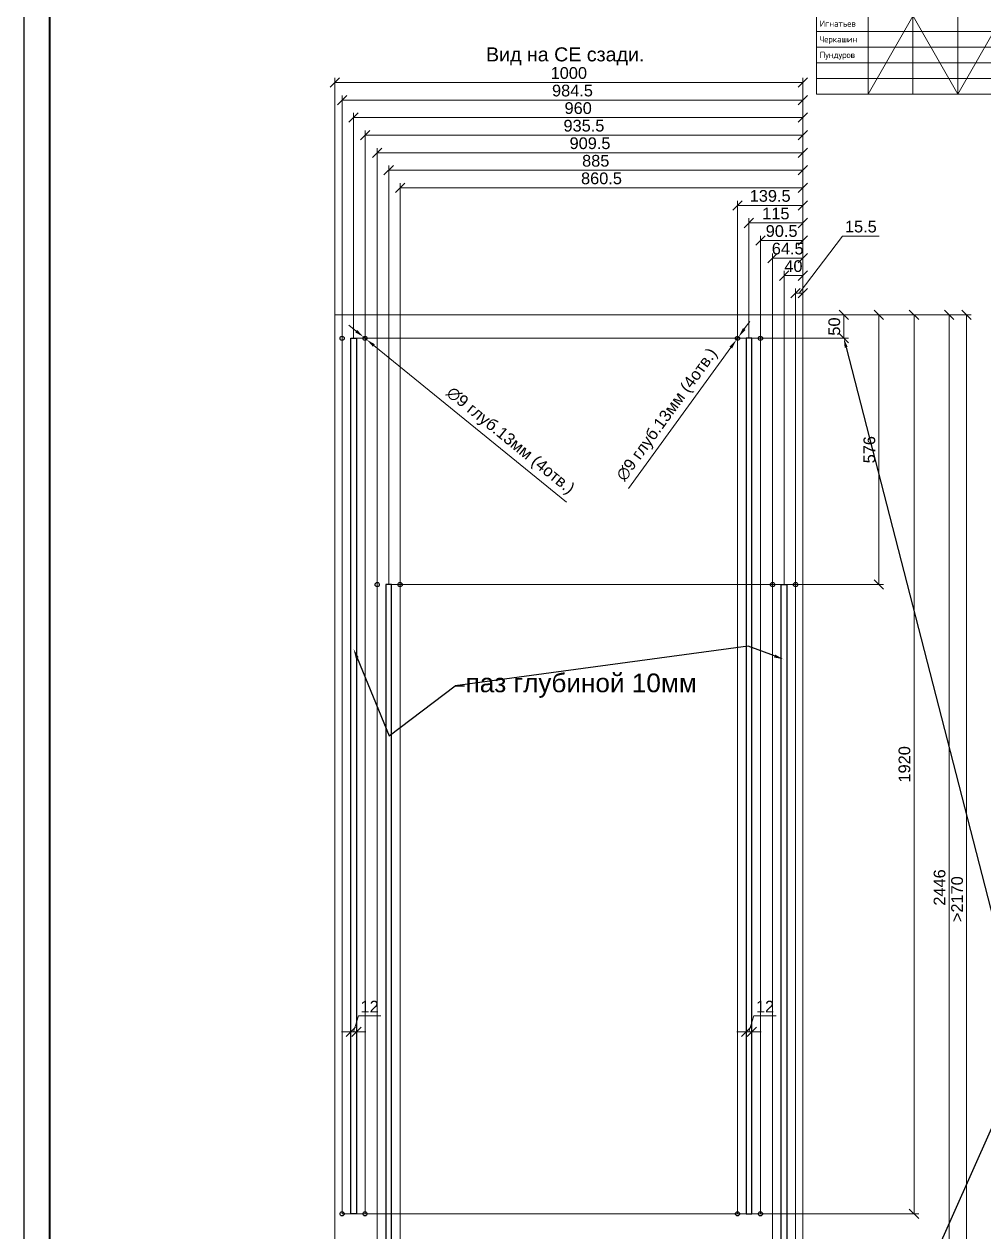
# Model space of a CAD drawing. Header units: millimetres. Extents: x 6988 to 52081, y -7456 to 23712.
# Drawn here: x 20443 to 22494, y 2080 to 4659 of the extents above; entities that cross this region are included whole.
import ezdxf
from ezdxf import colors
from ezdxf.entities.mleader import LeaderData, LeaderLine
from ezdxf.math import Vec2, Vec3

# ---------------------------------------------------------------- set-up
doc = ezdxf.new("R2010")
doc.units = ezdxf.units.MM
doc.layers.get('DEFPOINTS').update_dxf_attribs({"color": 106, "lineweight": 5})
for name, color, linetype, lineweight in [('Линии Размерные и Текст', 1, 'Continuous', 5), ('Система выпрямления дверей с металлической головкой MEPA. Длина 1877-1917мм.Каталог МДМ. C-90 MT.BS.', 5, 'Continuous', 30), ('служебный слой НАДПИСИ', 4, 'Continuous', 13), ('служебный слой ШТАМП', 4, 'Continuous', 30), ('ФАСАД', 3, 'Continuous', 5), ('ШТАМП', 7, 'Continuous', 30)]:
    doc.layers.add(name, color=color, linetype=linetype, lineweight=lineweight)
doc.styles.get("Standard").update_dxf_attribs({"font": 'arial.ttf'})
doc.styles.add('ЕСКД профили текст', font='isocpeur.ttf')
doc.dimstyles.get("Standard").update_dxf_attribs({"dimscale": 0, "dimtxt": 2.5, "dimasz": 2, "dimexe": 1, "dimexo": 0, "dimgap": 0.75, "dimtad": 1, "dimdsep": 46, "dimtxsty": 'Standard', "dimcen": 1.5, "dimclrd": 256, "dimclre": 256, "dimclrt": 7, "dimazin": 3, "dimtfac": 1, "dimtmove": 0, "dimatfit": 3, "dimldrblk": 'DOT', "dimfxl": 1, "dimtolj": 1, "dimtzin": 0, "dimlwd": 5, "dimlwe": 5, "dimarcsym": 0})
doc.dimstyles.new('STANDARD10', dxfattribs={"dimscale": 10, "dimtxt": 2.5, "dimasz": 2, "dimexe": 1, "dimexo": 0, "dimgap": 0.75, "dimtad": 1, "dimdsep": 46, "dimtxsty": 'Standard', "dimblk1": 'OBLIQUE', "dimblk2": 'OBLIQUE', "dimsah": 1, "dimcen": 1.5, "dimclrd": 256, "dimclre": 256, "dimclrt": 7, "dimazin": 3, "dimtfac": 1, "dimtmove": 1, "dimatfit": 3, "dimldrblk": 'DOT', "dimfxl": 1, "dimtolj": 1, "dimtzin": 0, "dimlwd": 5, "dimlwe": 5, "dimarcsym": 0})

# ---------------------------------------------------------------- blocks, each defined once
blk = doc.blocks.new('*D71')
at = {"layer": 'DEFPOINTS', "color": 0, "transparency": 16777216}
for p in [(21167.6, 3991), (21174.6, 3985.3)]:
    blk.add_point(p, dxfattribs=at)
at = {"layer": 'Линии Размерные и Текст', "lineweight": 5, "transparency": 16777216}
for p, q in [((21152.1, 4003.6), (21136.6, 4016.2)), ((21167.6, 3991), (21174.6, 3985.3)), ((21601.9, 3638.2), (21190.1, 3972.7))]:
    blk.add_line(p, q, dxfattribs=at)
at = {"layer": 'Линии Размерные и Текст', "transparency": 16777216}
for points in [[(21154.2, 4006.2), (21150, 4001), (21167.6, 3991)], [(21192.2, 3975.3), (21188, 3970.1), (21174.6, 3985.3)]]:
    blk.add_solid(points, dxfattribs=at)
at = {"layer": 'Линии Размерные и Текст', "color": 7, "transparency": 16777216, "insert": (21480.6, 3767.9), "char_height": 25, "attachment_point": 5, "rotation": 320.9144}
blk.add_mtext('\\A1;∅9 глуб.13мм (4отв.)', dxfattribs=at)
blk = doc.blocks.new('_Dot')
at = {"color": 0, "linetype": 'ByBlock', "lineweight": -2}
blk.add_line((-0.5, 0), (-1, 0), dxfattribs=at)
at = {"color": 0, "linetype": 'ByBlock', "const_width": 0.5}
blk.add_lwpolyline([(-0.25, 0, 1), (0.25, 0, 1)], format="xyb", close=True, dxfattribs=at)
blk = doc.blocks.new('_OBLIQUE')
at = {"color": 0, "linetype": 'ByBlock'}
blk.add_line((-0.5, -0.5), (0.5, 0.5), dxfattribs=at)
blk = doc.blocks.new('*D52')
at = {"layer": 'DEFPOINTS', "color": 0, "transparency": 16777216}
for p in [(22091.1, 4084.4), (22106.6, 4038.2), (22091.1, 1592.2)]:
    blk.add_point(p, dxfattribs=at)
at = {"layer": 'Линии Размерные и Текст', "lineweight": 5, "transparency": 16777216}
for p, q in [((22098.9, 4084.4), (22191.8, 4206.4)), ((22191.8, 4206.4), (22269.6, 4206.4)), ((22091.1, 1592.2), (22091.1, 4094.4)), ((22106.6, 4084.4), (22091.1, 4084.4)), ((22106.6, 4038.2), (22106.6, 4094.4))]:
    blk.add_line(p, q, dxfattribs=at)
at = {"layer": 'Линии Размерные и Текст', "lineweight": 5, "transparency": 16777216, "xscale": 20, "yscale": 20, "zscale": 20, "rotation": 180}
blk.add_blockref('_OBLIQUE', (22091.1, 4084.4), dxfattribs=at)
at = {"layer": 'Линии Размерные и Текст', "lineweight": 5, "transparency": 16777216, "xscale": 20, "yscale": 20, "zscale": 20}
blk.add_blockref('_OBLIQUE', (22106.6, 4084.4), dxfattribs=at)
at = {"layer": 'Линии Размерные и Текст', "color": 7, "transparency": 16777216, "insert": (22230.7, 4226.6), "char_height": 25, "attachment_point": 5}
blk.add_mtext('\\A1;15.5', dxfattribs=at)
blk = doc.blocks.new('*D53')
at = {"layer": 'DEFPOINTS', "color": 0, "transparency": 16777216}
for p in [(21152.6, 2507), (21140.6, 2118.2), (21152.6, 2118.2)]:
    blk.add_point(p, dxfattribs=at)
at = {"layer": 'Линии Размерные и Текст', "lineweight": 5, "transparency": 16777216}
for p, q in [((21146.6, 2507), (21156.8, 2540.8)), ((21156.8, 2540.8), (21205, 2540.8)), ((21140.6, 2507), (21120.6, 2507)), ((21140.6, 2118.2), (21140.6, 2517)), ((21140.6, 2507), (21152.6, 2507)), ((21140.6, 2507), (21152.6, 2507)), ((21152.6, 2118.2), (21152.6, 2517)), ((21152.6, 2507), (21172.6, 2507))]:
    blk.add_line(p, q, dxfattribs=at)
at = {"layer": 'Линии Размерные и Текст', "lineweight": 5, "transparency": 16777216, "xscale": 20, "yscale": 20, "zscale": 20}
blk.add_blockref('_OBLIQUE', (21140.6, 2507), dxfattribs=at)
at = {"layer": 'Линии Размерные и Текст', "lineweight": 5, "transparency": 16777216, "xscale": 20, "yscale": 20, "zscale": 20, "rotation": 180}
blk.add_blockref('_OBLIQUE', (21152.6, 2507), dxfattribs=at)
at = {"layer": 'Линии Размерные и Текст', "color": 7, "transparency": 16777216, "insert": (21180.9, 2560.8), "char_height": 25, "attachment_point": 5}
blk.add_mtext('\\A1;12', dxfattribs=at)
blk = doc.blocks.new('*D73')
at = {"layer": 'DEFPOINTS', "color": 0, "transparency": 16777216}
for p in [(22066.6, 4121.9), (22106.6, 4038.2), (22066.6, 3462.2)]:
    blk.add_point(p, dxfattribs=at)
at = {"layer": 'Линии Размерные и Текст', "lineweight": 5, "transparency": 16777216}
for p, q in [((22066.6, 3462.2), (22066.6, 4131.9)), ((22106.6, 4038.2), (22106.6, 4131.9)), ((22106.6, 4121.9), (22066.6, 4121.9))]:
    blk.add_line(p, q, dxfattribs=at)
at = {"layer": 'Линии Размерные и Текст', "lineweight": 5, "transparency": 16777216, "xscale": 20, "yscale": 20, "zscale": 20, "rotation": 180}
blk.add_blockref('_OBLIQUE', (22066.6, 4121.9), dxfattribs=at)
at = {"layer": 'Линии Размерные и Текст', "lineweight": 5, "transparency": 16777216, "xscale": 20, "yscale": 20, "zscale": 20}
blk.add_blockref('_OBLIQUE', (22106.6, 4121.9), dxfattribs=at)
at = {"layer": 'Линии Размерные и Текст', "color": 7, "transparency": 16777216, "insert": (22086.6, 4142.1), "char_height": 25, "attachment_point": 5}
blk.add_mtext('\\A1;40', dxfattribs=at)
blk = doc.blocks.new('*D55')
at = {"layer": 'DEFPOINTS', "color": 0, "transparency": 16777216}
for p in [(22042.1, 4159.4), (22106.6, 4038.2), (22042.1, 1592.2)]:
    blk.add_point(p, dxfattribs=at)
at = {"layer": 'Линии Размерные и Текст', "lineweight": 5, "transparency": 16777216}
for p, q in [((22042.1, 1592.2), (22042.1, 4169.4)), ((22106.6, 4159.4), (22042.1, 4159.4)), ((22106.6, 4038.2), (22106.6, 4169.4))]:
    blk.add_line(p, q, dxfattribs=at)
at = {"layer": 'Линии Размерные и Текст', "lineweight": 5, "transparency": 16777216, "xscale": 20, "yscale": 20, "zscale": 20, "rotation": 180}
blk.add_blockref('_OBLIQUE', (22042.1, 4159.4), dxfattribs=at)
at = {"layer": 'Линии Размерные и Текст', "lineweight": 5, "transparency": 16777216, "xscale": 20, "yscale": 20, "zscale": 20}
blk.add_blockref('_OBLIQUE', (22106.6, 4159.4), dxfattribs=at)
at = {"layer": 'Линии Размерные и Текст', "color": 7, "transparency": 16777216, "insert": (22074.4, 4179.6), "char_height": 25, "attachment_point": 5}
blk.add_mtext('\\A1;64.5', dxfattribs=at)
blk = doc.blocks.new('*D74')
at = {"layer": 'DEFPOINTS', "color": 0, "transparency": 16777216}
for p in [(22106.6, 4038.2), (21152.6, 3988.2), (22194.3, 3988.2)]:
    blk.add_point(p, dxfattribs=at)
at = {"layer": 'Линии Размерные и Текст', "lineweight": 5, "transparency": 16777216}
for p, q in [((22106.6, 4038.2), (22204.3, 4038.2)), ((22194.3, 4038.2), (22194.3, 3988.2)), ((21152.6, 3988.2), (22204.3, 3988.2))]:
    blk.add_line(p, q, dxfattribs=at)
at = {"layer": 'Линии Размерные и Текст', "lineweight": 5, "transparency": 16777216, "xscale": 20, "yscale": 20, "zscale": 20}
for p, rotation in [((22194.3, 4038.2), 90), ((22194.3, 3988.2), 270)]:
    blk.add_blockref('_OBLIQUE', p, dxfattribs=dict(at, rotation=rotation))
at = {"layer": 'Линии Размерные и Текст', "color": 7, "transparency": 16777216, "insert": (22174, 4013.2), "char_height": 25, "attachment_point": 5, "rotation": 90}
blk.add_mtext('\\A1;50', dxfattribs=at)
blk = doc.blocks.new('*D75')
at = {"layer": 'DEFPOINTS', "color": 0, "transparency": 16777216}
for p in [(22106.6, 4038.2), (21227.6, 3462.2), (22269.3, 3462.2)]:
    blk.add_point(p, dxfattribs=at)
at = {"layer": 'Линии Размерные и Текст', "lineweight": 5, "transparency": 16777216}
for p, q in [((22106.6, 4038.2), (22279.3, 4038.2)), ((22269.3, 4038.2), (22269.3, 3462.2)), ((21227.6, 3462.2), (22279.3, 3462.2))]:
    blk.add_line(p, q, dxfattribs=at)
at = {"layer": 'Линии Размерные и Текст', "lineweight": 5, "transparency": 16777216, "xscale": 20, "yscale": 20, "zscale": 20}
for p, rotation in [((22269.3, 4038.2), 90), ((22269.3, 3462.2), 270)]:
    blk.add_blockref('_OBLIQUE', p, dxfattribs=dict(at, rotation=rotation))
at = {"layer": 'Линии Размерные и Текст', "color": 7, "transparency": 16777216, "insert": (22249, 3750.2), "char_height": 25, "attachment_point": 5, "rotation": 90}
blk.add_mtext('\\A1;576', dxfattribs=at)
blk = doc.blocks.new('*D86')
at = {"layer": 'DEFPOINTS', "color": 0, "transparency": 16777216}
for p in [(21964.5, 3984.5), (21969.8, 3991.8)]:
    blk.add_point(p, dxfattribs=at)
at = {"layer": 'Линии Размерные и Текст', "lineweight": 5, "transparency": 16777216}
for p, q in [((21981.5, 4008), (21993.2, 4024.2)), ((21969.8, 3991.8), (21964.5, 3984.5)), ((21734.3, 3667.4), (21952.7, 3968.3))]:
    blk.add_line(p, q, dxfattribs=at)
at = {"layer": 'Линии Размерные и Текст', "transparency": 16777216}
for points in [[(21978.8, 4010), (21984.2, 4006), (21969.8, 3991.8)], [(21950, 3970.3), (21955.4, 3966.4), (21964.5, 3984.5)]]:
    blk.add_solid(points, dxfattribs=at)
at = {"layer": 'Линии Размерные и Текст', "color": 7, "transparency": 16777216, "insert": (21818.1, 3823.9), "char_height": 25, "attachment_point": 5, "rotation": 54.034}
blk.add_mtext('\\A1;∅9 глуб.13мм (4отв.)', dxfattribs=at)
blk = doc.blocks.new('*D64')
at = {"layer": 'DEFPOINTS', "color": 0, "transparency": 16777216}
for p in [(21985.6, 2507), (21985.6, 2118.2), (21997.6, 2118.2)]:
    blk.add_point(p, dxfattribs=at)
at = {"layer": 'Линии Размерные и Текст', "lineweight": 5, "transparency": 16777216}
for p, q in [((21991.6, 2507), (22001.8, 2540.8)), ((22001.8, 2540.8), (22050, 2540.8)), ((21985.6, 2507), (21965.6, 2507)), ((21985.6, 2118.2), (21985.6, 2517)), ((21997.6, 2507), (21985.6, 2507)), ((21997.6, 2507), (21985.6, 2507)), ((21997.6, 2118.2), (21997.6, 2517)), ((21997.6, 2507), (22017.6, 2507))]:
    blk.add_line(p, q, dxfattribs=at)
at = {"layer": 'Линии Размерные и Текст', "lineweight": 5, "transparency": 16777216, "xscale": 20, "yscale": 20, "zscale": 20}
blk.add_blockref('_OBLIQUE', (21985.6, 2507), dxfattribs=at)
at = {"layer": 'Линии Размерные и Текст', "lineweight": 5, "transparency": 16777216, "xscale": 20, "yscale": 20, "zscale": 20, "rotation": 180}
blk.add_blockref('_OBLIQUE', (21997.6, 2507), dxfattribs=at)
at = {"layer": 'Линии Размерные и Текст', "color": 7, "transparency": 16777216, "insert": (22025.9, 2560.8), "char_height": 25, "attachment_point": 5}
blk.add_mtext('\\A1;12', dxfattribs=at)
blk = doc.blocks.new('*D87')
at = {"layer": 'DEFPOINTS', "color": 0, "transparency": 16777216}
for p in [(22106.6, 4038.2), (21122.1, 2118.2), (22344.3, 2118.2)]:
    blk.add_point(p, dxfattribs=at)
at = {"layer": 'Линии Размерные и Текст', "lineweight": 5, "transparency": 16777216}
for p, q in [((22106.6, 4038.2), (22354.3, 4038.2)), ((22344.3, 4038.2), (22344.3, 2118.2)), ((21122.1, 2118.2), (22354.3, 2118.2))]:
    blk.add_line(p, q, dxfattribs=at)
at = {"layer": 'Линии Размерные и Текст', "lineweight": 5, "transparency": 16777216, "xscale": 20, "yscale": 20, "zscale": 20}
for p, rotation in [((22344.3, 4038.2), 90), ((22344.3, 2118.2), 270)]:
    blk.add_blockref('_OBLIQUE', p, dxfattribs=dict(at, rotation=rotation))
at = {"layer": 'Линии Размерные и Текст', "color": 7, "transparency": 16777216, "insert": (22324, 3078.2), "char_height": 25, "attachment_point": 5, "rotation": 90}
blk.add_mtext('\\A1;1920', dxfattribs=at)
blk = doc.blocks.new('*D88')
at = {"layer": 'DEFPOINTS', "color": 0, "transparency": 16777216}
for p in [(22106.6, 4038.2), (21197.1, 1592.2), (22419.3, 1592.2)]:
    blk.add_point(p, dxfattribs=at)
at = {"layer": 'Линии Размерные и Текст', "lineweight": 5, "transparency": 16777216}
for p, q in [((22106.6, 4038.2), (22429.3, 4038.2)), ((22419.3, 4038.2), (22419.3, 1592.2)), ((21197.1, 1592.2), (22429.3, 1592.2))]:
    blk.add_line(p, q, dxfattribs=at)
at = {"layer": 'Линии Размерные и Текст', "lineweight": 5, "transparency": 16777216, "xscale": 20, "yscale": 20, "zscale": 20}
for p, rotation in [((22419.3, 4038.2), 90), ((22419.3, 1592.2), 270)]:
    blk.add_blockref('_OBLIQUE', p, dxfattribs=dict(at, rotation=rotation))
at = {"layer": 'Линии Размерные и Текст', "color": 7, "transparency": 16777216, "insert": (22399, 2815.2), "char_height": 25, "attachment_point": 5, "rotation": 90}
blk.add_mtext('\\A1;2446', dxfattribs=at)
blk = doc.blocks.new('*D89')
at = {"layer": 'DEFPOINTS', "color": 0, "transparency": 16777216}
for p in [(22106.6, 4038.2), (22106.6, 1542.2), (22456.8, 1542.2)]:
    blk.add_point(p, dxfattribs=at)
at = {"layer": 'Линии Размерные и Текст', "lineweight": 5, "transparency": 16777216}
for p, q in [((22106.6, 4038.2), (22466.8, 4038.2)), ((22456.8, 4038.2), (22456.8, 1542.2)), ((22106.6, 1542.2), (22466.8, 1542.2))]:
    blk.add_line(p, q, dxfattribs=at)
at = {"layer": 'Линии Размерные и Текст', "lineweight": 5, "transparency": 16777216, "xscale": 20, "yscale": 20, "zscale": 20}
for p, rotation in [((22456.8, 4038.2), 90), ((22456.8, 1542.2), 270)]:
    blk.add_blockref('_OBLIQUE', p, dxfattribs=dict(at, rotation=rotation))
at = {"layer": 'Линии Размерные и Текст', "color": 7, "transparency": 16777216, "insert": (22436.5, 2790.2), "char_height": 25, "attachment_point": 5, "rotation": 90}
blk.add_mtext('\\A1;>2170', dxfattribs=at)
blk = doc.blocks.new('*D90')
at = {"layer": 'DEFPOINTS', "color": 0, "transparency": 16777216}
for p in [(22016.1, 4196.9), (22106.6, 4038.2), (22016.1, 2118.2)]:
    blk.add_point(p, dxfattribs=at)
at = {"layer": 'Линии Размерные и Текст', "lineweight": 5, "transparency": 16777216}
for p, q in [((22016.1, 2118.2), (22016.1, 4206.9)), ((22106.6, 4038.2), (22106.6, 4206.9)), ((22106.6, 4196.9), (22016.1, 4196.9))]:
    blk.add_line(p, q, dxfattribs=at)
at = {"layer": 'Линии Размерные и Текст', "lineweight": 5, "transparency": 16777216, "xscale": 20, "yscale": 20, "zscale": 20, "rotation": 180}
blk.add_blockref('_OBLIQUE', (22016.1, 4196.9), dxfattribs=at)
at = {"layer": 'Линии Размерные и Текст', "lineweight": 5, "transparency": 16777216, "xscale": 20, "yscale": 20, "zscale": 20}
blk.add_blockref('_OBLIQUE', (22106.6, 4196.9), dxfattribs=at)
at = {"layer": 'Линии Размерные и Текст', "color": 7, "transparency": 16777216, "insert": (22061.4, 4217.1), "char_height": 25, "attachment_point": 5}
blk.add_mtext('\\A1;90.5', dxfattribs=at)
blk = doc.blocks.new('*D91')
at = {"layer": 'DEFPOINTS', "color": 0, "transparency": 16777216}
for p in [(21991.6, 4234.4), (22106.6, 4038.2), (21991.6, 3988.2)]:
    blk.add_point(p, dxfattribs=at)
at = {"layer": 'Линии Размерные и Текст', "lineweight": 5, "transparency": 16777216}
for p, q in [((21991.6, 3988.2), (21991.6, 4244.4)), ((22106.6, 4234.4), (21991.6, 4234.4)), ((22106.6, 4038.2), (22106.6, 4244.4))]:
    blk.add_line(p, q, dxfattribs=at)
at = {"layer": 'Линии Размерные и Текст', "lineweight": 5, "transparency": 16777216, "xscale": 20, "yscale": 20, "zscale": 20, "rotation": 180}
blk.add_blockref('_OBLIQUE', (21991.6, 4234.4), dxfattribs=at)
at = {"layer": 'Линии Размерные и Текст', "lineweight": 5, "transparency": 16777216, "xscale": 20, "yscale": 20, "zscale": 20}
blk.add_blockref('_OBLIQUE', (22106.6, 4234.4), dxfattribs=at)
at = {"layer": 'Линии Размерные и Текст', "color": 7, "transparency": 16777216, "insert": (22049.1, 4254.6), "char_height": 25, "attachment_point": 5}
blk.add_mtext('\\A1;115', dxfattribs=at)
blk = doc.blocks.new('*D92')
at = {"layer": 'DEFPOINTS', "color": 0, "transparency": 16777216}
for p in [(21967.1, 4271.9), (22106.6, 4038.2), (21967.1, 2118.2)]:
    blk.add_point(p, dxfattribs=at)
at = {"layer": 'Линии Размерные и Текст', "lineweight": 5, "transparency": 16777216}
for p, q in [((21967.1, 2118.2), (21967.1, 4281.9)), ((22106.6, 4038.2), (22106.6, 4281.9)), ((22106.6, 4271.9), (21967.1, 4271.9))]:
    blk.add_line(p, q, dxfattribs=at)
at = {"layer": 'Линии Размерные и Текст', "lineweight": 5, "transparency": 16777216, "xscale": 20, "yscale": 20, "zscale": 20, "rotation": 180}
blk.add_blockref('_OBLIQUE', (21967.1, 4271.9), dxfattribs=at)
at = {"layer": 'Линии Размерные и Текст', "lineweight": 5, "transparency": 16777216, "xscale": 20, "yscale": 20, "zscale": 20}
blk.add_blockref('_OBLIQUE', (22106.6, 4271.9), dxfattribs=at)
at = {"layer": 'Линии Размерные и Текст', "color": 7, "transparency": 16777216, "insert": (22036.9, 4292.1), "char_height": 25, "attachment_point": 5}
blk.add_mtext('\\A1;139.5', dxfattribs=at)
blk = doc.blocks.new('*D65')
at = {"layer": 'DEFPOINTS', "color": 0, "transparency": 16777216}
for p in [(21246.1, 4309.4), (22106.6, 4038.2), (21246.1, 1592.2)]:
    blk.add_point(p, dxfattribs=at)
at = {"layer": 'Линии Размерные и Текст', "lineweight": 5, "transparency": 16777216}
for p, q in [((21246.1, 1592.2), (21246.1, 4319.4)), ((22106.6, 4309.4), (21246.1, 4309.4)), ((22106.6, 4038.2), (22106.6, 4319.4))]:
    blk.add_line(p, q, dxfattribs=at)
at = {"layer": 'Линии Размерные и Текст', "lineweight": 5, "transparency": 16777216, "xscale": 20, "yscale": 20, "zscale": 20, "rotation": 180}
blk.add_blockref('_OBLIQUE', (21246.1, 4309.4), dxfattribs=at)
at = {"layer": 'Линии Размерные и Текст', "lineweight": 5, "transparency": 16777216, "xscale": 20, "yscale": 20, "zscale": 20}
blk.add_blockref('_OBLIQUE', (22106.6, 4309.4), dxfattribs=at)
at = {"layer": 'Линии Размерные и Текст', "color": 7, "transparency": 16777216, "insert": (21676.4, 4329.6), "char_height": 25, "attachment_point": 5}
blk.add_mtext('\\A1;860.5', dxfattribs=at)
blk = doc.blocks.new('*D93')
at = {"layer": 'DEFPOINTS', "color": 0, "transparency": 16777216}
for p in [(21221.6, 4346.9), (22106.6, 4038.2), (21221.6, 3462.2)]:
    blk.add_point(p, dxfattribs=at)
at = {"layer": 'Линии Размерные и Текст', "lineweight": 5, "transparency": 16777216}
for p, q in [((21221.6, 3462.2), (21221.6, 4356.9)), ((22106.6, 4346.9), (21221.6, 4346.9)), ((22106.6, 4038.2), (22106.6, 4356.9))]:
    blk.add_line(p, q, dxfattribs=at)
at = {"layer": 'Линии Размерные и Текст', "lineweight": 5, "transparency": 16777216, "xscale": 20, "yscale": 20, "zscale": 20, "rotation": 180}
blk.add_blockref('_OBLIQUE', (21221.6, 4346.9), dxfattribs=at)
at = {"layer": 'Линии Размерные и Текст', "lineweight": 5, "transparency": 16777216, "xscale": 20, "yscale": 20, "zscale": 20}
blk.add_blockref('_OBLIQUE', (22106.6, 4346.9), dxfattribs=at)
at = {"layer": 'Линии Размерные и Текст', "color": 7, "transparency": 16777216, "insert": (21664.1, 4367.1), "char_height": 25, "attachment_point": 5}
blk.add_mtext('\\A1;885', dxfattribs=at)
blk = doc.blocks.new('*D66')
at = {"layer": 'DEFPOINTS', "color": 0, "transparency": 16777216}
for p in [(21197.1, 4384.4), (22106.6, 4038.2), (21197.1, 1592.2)]:
    blk.add_point(p, dxfattribs=at)
at = {"layer": 'Линии Размерные и Текст', "lineweight": 5, "transparency": 16777216}
for p, q in [((21197.1, 1592.2), (21197.1, 4394.4)), ((22106.6, 4038.2), (22106.6, 4394.4)), ((22106.6, 4384.4), (21197.1, 4384.4))]:
    blk.add_line(p, q, dxfattribs=at)
at = {"layer": 'Линии Размерные и Текст', "lineweight": 5, "transparency": 16777216, "xscale": 20, "yscale": 20, "zscale": 20, "rotation": 180}
blk.add_blockref('_OBLIQUE', (21197.1, 4384.4), dxfattribs=at)
at = {"layer": 'Линии Размерные и Текст', "lineweight": 5, "transparency": 16777216, "xscale": 20, "yscale": 20, "zscale": 20}
blk.add_blockref('_OBLIQUE', (22106.6, 4384.4), dxfattribs=at)
at = {"layer": 'Линии Размерные и Текст', "color": 7, "transparency": 16777216, "insert": (21651.9, 4404.6), "char_height": 25, "attachment_point": 5}
blk.add_mtext('\\A1;909.5', dxfattribs=at)
blk = doc.blocks.new('*D94')
at = {"layer": 'DEFPOINTS', "color": 0, "transparency": 16777216}
for p in [(21171.1, 4421.9), (22106.6, 4038.2), (21171.1, 2118.2)]:
    blk.add_point(p, dxfattribs=at)
at = {"layer": 'Линии Размерные и Текст', "lineweight": 5, "transparency": 16777216}
for p, q in [((21171.1, 2118.2), (21171.1, 4431.9)), ((22106.6, 4421.9), (21171.1, 4421.9)), ((22106.6, 4038.2), (22106.6, 4431.9))]:
    blk.add_line(p, q, dxfattribs=at)
at = {"layer": 'Линии Размерные и Текст', "lineweight": 5, "transparency": 16777216, "xscale": 20, "yscale": 20, "zscale": 20, "rotation": 180}
blk.add_blockref('_OBLIQUE', (21171.1, 4421.9), dxfattribs=at)
at = {"layer": 'Линии Размерные и Текст', "lineweight": 5, "transparency": 16777216, "xscale": 20, "yscale": 20, "zscale": 20}
blk.add_blockref('_OBLIQUE', (22106.6, 4421.9), dxfattribs=at)
at = {"layer": 'Линии Размерные и Текст', "color": 7, "transparency": 16777216, "insert": (21638.9, 4442.1), "char_height": 25, "attachment_point": 5}
blk.add_mtext('\\A1;935.5', dxfattribs=at)
blk = doc.blocks.new('*D95')
at = {"layer": 'DEFPOINTS', "color": 0, "transparency": 16777216}
for p in [(21146.6, 4459.4), (22106.6, 4038.2), (21146.6, 3988.2)]:
    blk.add_point(p, dxfattribs=at)
at = {"layer": 'Линии Размерные и Текст', "lineweight": 5, "transparency": 16777216}
for p, q in [((21146.6, 3988.2), (21146.6, 4469.4)), ((22106.6, 4038.2), (22106.6, 4469.4)), ((22106.6, 4459.4), (21146.6, 4459.4))]:
    blk.add_line(p, q, dxfattribs=at)
at = {"layer": 'Линии Размерные и Текст', "lineweight": 5, "transparency": 16777216, "xscale": 20, "yscale": 20, "zscale": 20, "rotation": 180}
blk.add_blockref('_OBLIQUE', (21146.6, 4459.4), dxfattribs=at)
at = {"layer": 'Линии Размерные и Текст', "lineweight": 5, "transparency": 16777216, "xscale": 20, "yscale": 20, "zscale": 20}
blk.add_blockref('_OBLIQUE', (22106.6, 4459.4), dxfattribs=at)
at = {"layer": 'Линии Размерные и Текст', "color": 7, "transparency": 16777216, "insert": (21626.6, 4479.6), "char_height": 25, "attachment_point": 5}
blk.add_mtext('\\A1;960', dxfattribs=at)
blk = doc.blocks.new('*D67')
at = {"layer": 'DEFPOINTS', "color": 0, "transparency": 16777216}
for p in [(21122.1, 4496.9), (22106.6, 4038.2), (21122.1, 2118.2)]:
    blk.add_point(p, dxfattribs=at)
at = {"layer": 'Линии Размерные и Текст', "lineweight": 5, "transparency": 16777216}
for p, q in [((21122.1, 2118.2), (21122.1, 4506.9)), ((22106.6, 4496.9), (21122.1, 4496.9)), ((22106.6, 4038.2), (22106.6, 4506.9))]:
    blk.add_line(p, q, dxfattribs=at)
at = {"layer": 'Линии Размерные и Текст', "lineweight": 5, "transparency": 16777216, "xscale": 20, "yscale": 20, "zscale": 20, "rotation": 180}
blk.add_blockref('_OBLIQUE', (21122.1, 4496.9), dxfattribs=at)
at = {"layer": 'Линии Размерные и Текст', "lineweight": 5, "transparency": 16777216, "xscale": 20, "yscale": 20, "zscale": 20}
blk.add_blockref('_OBLIQUE', (22106.6, 4496.9), dxfattribs=at)
at = {"layer": 'Линии Размерные и Текст', "color": 7, "transparency": 16777216, "insert": (21614.4, 4517.1), "char_height": 25, "attachment_point": 5}
blk.add_mtext('\\A1;984.5', dxfattribs=at)
blk = doc.blocks.new('*D96')
at = {"layer": 'DEFPOINTS', "color": 0, "transparency": 16777216}
for p in [(21106.6, 4534.4), (21106.6, 4038.2), (22106.6, 4038.2)]:
    blk.add_point(p, dxfattribs=at)
at = {"layer": 'Линии Размерные и Текст', "lineweight": 5, "transparency": 16777216}
for p, q in [((21106.6, 4038.2), (21106.6, 4544.4)), ((22106.6, 4038.2), (22106.6, 4544.4)), ((22106.6, 4534.4), (21106.6, 4534.4))]:
    blk.add_line(p, q, dxfattribs=at)
at = {"layer": 'Линии Размерные и Текст', "lineweight": 5, "transparency": 16777216, "xscale": 20, "yscale": 20, "zscale": 20, "rotation": 180}
blk.add_blockref('_OBLIQUE', (21106.6, 4534.4), dxfattribs=at)
at = {"layer": 'Линии Размерные и Текст', "lineweight": 5, "transparency": 16777216, "xscale": 20, "yscale": 20, "zscale": 20}
blk.add_blockref('_OBLIQUE', (22106.6, 4534.4), dxfattribs=at)
at = {"layer": 'Линии Размерные и Текст', "color": 7, "transparency": 16777216, "insert": (21606.6, 4554.6), "char_height": 25, "attachment_point": 5}
blk.add_mtext('\\A1;1000', dxfattribs=at)
blk = doc.blocks.new('Утвердили')
at = {"layer": 'служебный слой НАДПИСИ', "ltscale": 100}
h = blk.add_hatch(dxfattribs=at)
h.set_pattern_fill('ANSI37', color=256, scale=0.28308, style=0)
h.paths.add_polyline_path([(26.8, -11.87), (43.79, -11.87), (43.79, -14.84), (26.8, -14.84)])
h = blk.add_hatch(dxfattribs=at)
h.set_pattern_fill('ANSI37', color=256, scale=0.283084, style=0)
h.set_pattern_definition([(45, (-8e-13, -2.9686), (-0.63554, 0.63554), []), (135, (-8e-13, -2.9686), (-0.63554, -0.63554), [])])
h.paths.add_polyline_path([(26.8, -14.84), (43.79, -14.84), (43.79, -17.81), (26.8, -17.81)])
for p, q in [((0, 0), (60.77, 0)), ((60.77, 0), (60.77, -32.65)), ((0, 0), (0, -32.65)), ((0, -2.97), (60.77, -2.97)), ((0, -8.91), (9.82, -2.97)), ((9.82, -2.97), (9.82, -32.65)), ((9.82, -2.97), (26.8, -32.65)), ((26.8, -2.97), (9.82, -32.65)), ((26.8, -2.97), (43.79, -32.65)), ((43.79, -2.97), (26.8, -32.65)), ((43.79, -2.97), (43.79, -32.65)), ((9.82, -5.94), (60.77, -5.94)), ((18.31, -5.94), (18.31, -32.65)), ((35.3, -5.94), (35.3, -32.65)), ((52.28, -5.94), (52.28, -32.65)), ((0, -8.91), (60.77, -8.91)), ((0, -11.87), (60.77, -11.87)), ((0, -14.84), (60.77, -14.84)), ((0, -17.81), (60.77, -17.81)), ((0, -20.78), (60.77, -20.78)), ((0, -23.75), (60.77, -23.75)), ((0, -26.72), (60.77, -26.72)), ((0, -29.69), (60.77, -29.69)), ((0, -32.65), (60.77, -32.65))]:
    blk.add_line(p, q, dxfattribs=at)
at = {"layer": 'служебный слой НАДПИСИ', "ltscale": 10}
blk.add_line((26.8, -2.97), (26.8, -32.65), dxfattribs=at)
at = {"layer": 'служебный слой НАДПИСИ', "ltscale": 100, "style": 'ЕСКД профили текст'}
for s, height, p in [('УТВЕРДИЛИ', 1.187, (0.44, -2.04)), ('ПРОФИЛЬ (МАССИВ)', 1.1874, (10.26, -5.01)), ('ПРОФИЛЬ (МДФ)', 1.1874, (27.24, -5.01)), ('ИЗДЕЛИЕ (ПСЕ, УЗЕЛ)', 1.1874, (44.23, -5.01)), ('Подпись', 1.187, (10.26, -7.98)), ('Дата', 1.187, (18.75, -7.98)), ('Подпись', 1.187, (27.24, -7.98)), ('Дата', 1.187, (35.74, -7.98)), ('Подпись', 1.187, (44.23, -7.98)), ('Дата', 1.187, (52.72, -7.98)), ('Евдокимов', 1.187, (0.6, -10.95)), ('Сирунянц', 1.187, (0.6, -13.91)), ('Чувилин', 1.187, (0.6, -16.88)), ('Игнатьев', 1.187, (0.6, -19.85)), ('Черкашин', 1.187, (0.6, -22.82)), ('Пундуров', 1.187, (0.6, -25.79))]:
    blk.add_text(s, height=height, dxfattribs=at).set_placement(p)
for s, rotation, p in [('информация', 32.3172, (1.07, -7.21)), ('Фамилия', 32, (3.46, -8.56))]:
    blk.add_text(s, height=0.849, rotation=rotation, dxfattribs=at).set_placement(p)

msp = doc.modelspace()

# ---------------------------------------------------------------- linework, layer by layer
at = {"layer": 'Система выпрямления дверей с металлической головкой MEPA. Длина 1877-1917мм.Каталог МДМ. C-90 MT.BS.'}
for points in [[(21140.614, 3988.173), (21152.614, 3988.173), (21152.614, 2118.173), (21140.614, 2118.173)], [(21997.614, 3988.173), (21985.614, 3988.173), (21985.614, 2118.173), (21997.614, 2118.173)], [(21215.614, 1592.173), (21227.614, 1592.173), (21227.614, 3462.173), (21215.614, 3462.173)], [(22072.614, 1592.173), (22060.614, 1592.173), (22060.614, 3462.173), (22072.614, 3462.173)]]:
    msp.add_lwpolyline(points, close=True, dxfattribs=at)
for centre in [(21122.114, 3988.173), (21171.114, 3988.173), (21967.114, 3988.173), (22016.114, 3988.173), (21197.114, 3462.173), (21246.114, 3462.173), (22042.114, 3462.173), (22091.114, 3462.173), (21122.114, 2118.173), (21171.114, 2118.173), (21967.114, 2118.173), (22016.114, 2118.173)]:
    msp.add_circle(centre, 4.5, dxfattribs=at)
at = {"layer": 'ФАСАД'}
msp.add_lwpolyline([(21106.614, 4038.173), (22106.614, 4038.173), (22106.614, 1542.173), (21106.614, 1542.173)], close=True, dxfattribs=at)
at = {"layer": 'ШТАМП'}
msp.add_lwpolyline([(23559.383, 5096.995), (23559.383, 587.715), (20442.532, 587.715), (20442.532, 5096.995)], close=True, dxfattribs=at)
at = {"layer": 'ШТАМП', "lineweight": 40}
msp.add_lwpolyline([(23504.383, 4876.995), (23504.383, 642.715), (20497.532, 642.715), (20497.532, 4876.995)], close=True, dxfattribs=at)

# ---------------------------------------------------------------- block references
at = {"layer": 'служебный слой ШТАМП', "xscale": 11.25759736107327, "yscale": 11.25759736107327, "zscale": 11.25759736107327}
msp.add_blockref('Утвердили', (22136.035, 4876.995), dxfattribs=at)

# ---------------------------------------------------------------- texts
at = {"layer": 'Линии Размерные и Текст', "insert": (21429.666, 4609.564), "char_height": 30, "attachment_point": 1}
msp.add_mtext_dynamic_manual_height_columns('Вид на СЕ сзади.', width=438.75647, gutter_width=20, heights=[0], dxfattribs=at)

# ---------------------------------------------------------------- dimensions: what is measured, and where the dimension line sits
at = {"layer": 'Линии Размерные и Текст'}
for base, p2, picture, middle in [((21106.614, 4534.371), (21106.614, 4038.173), '*D96', (21606.614, 4554.635)), ((21122.114, 4496.871), (21122.114, 2118.173), '*D67', (21614.364, 4517.135)), ((21146.614, 4459.371), (21146.614, 3988.173), '*D95', (21626.614, 4479.635)), ((21171.114, 4421.871), (21171.114, 2118.173), '*D94', (21638.864, 4442.144)), ((21197.114, 4384.371), (21197.114, 1592.173), '*D66', (21651.864, 4404.635)), ((21221.614, 4346.871), (21221.614, 3462.173), '*D93', (21664.114, 4367.135)), ((21246.114, 4309.371), (21246.114, 1592.173), '*D65', (21676.364, 4329.635)), ((21967.114, 4271.871), (21967.114, 2118.173), '*D92', (22036.864, 4292.144)), ((21991.614, 4234.371), (21991.614, 3988.173), '*D91', (22049.114, 4254.635)), ((22016.114, 4196.871), (22016.114, 2118.173), '*D90', (22061.364, 4217.135))]:
    dim = msp.add_linear_dim(base=base, p1=(22106.614, 4038.173), p2=p2, dimstyle='STANDARD10', dxfattribs=at)
    dim.commit()
    dim.dimension.update_dxf_attribs({"geometry": picture, "text_midpoint": middle})
for base, p2, picture, middle in [((22091.114, 4084.371), (22091.114, 1592.173), '*D52', (22199.344, 4206.374)), ((22042.114, 4159.371), (22042.114, 1592.173), '*D55', (22074.364, 4159.371)), ((22066.614, 4121.871), (22066.614, 3462.173), '*D73', (22086.614, 4121.871))]:
    dim = msp.add_linear_dim(base=base, p1=(22106.614, 4038.173), p2=p2, dimstyle='STANDARD10', dxfattribs=at)
    dim.commit()
    dim.dimension.update_dxf_attribs({"geometry": picture, "text_midpoint": middle, "dimtype": 160})
for base, p2, picture, middle in [((22344.276, 2118.173), (21122.114, 2118.173), '*D87', (22324.012, 3078.173)), ((22419.276, 1592.173), (21197.114, 1592.173), '*D88', (22399.012, 2815.173)), ((22269.276, 3462.173), (21227.614, 3462.173), '*D75', (22249.012, 3750.173))]:
    dim = msp.add_linear_dim(base=base, p1=(22106.614, 4038.173), p2=p2, angle=90, dimstyle='STANDARD10', dxfattribs=at)
    dim.commit()
    dim.dimension.update_dxf_attribs({"geometry": picture, "text_midpoint": middle})
dim = msp.add_linear_dim(base=(22194.276, 3988.173), p1=(22106.614, 4038.173), p2=(21152.614, 3988.173), angle=90, dimstyle='STANDARD10', dxfattribs=at)
dim.commit()
dim.dimension.update_dxf_attribs({"geometry": '*D74', "text_midpoint": (22194.276, 4013.173), "dimtype": 160})
dim = msp.add_diameter_dim_2p(p1=(21969.757, 3991.815), p2=(21964.472, 3984.531), dimstyle='Standard', override={"dimscale": 10, "dimlfac": 1, "dimpost": ' глуб.13мм (4отв.)', "dimsah": 1, "dimtmove": 1}, dxfattribs=at)
dim.commit()
dim.dimension.update_dxf_attribs({"geometry": '*D86', "text_midpoint": (21818.128, 3823.949)})
dim = msp.add_linear_dim(base=(22456.776, 1542.173), p1=(22106.614, 4038.173), p2=(22106.614, 1542.173), angle=90, text='>2170', dimstyle='STANDARD10', dxfattribs=at)
dim.commit()
dim.dimension.update_dxf_attribs({"geometry": '*D89', "text_midpoint": (22436.512, 2790.173)})
dim = msp.add_diameter_dim_2p(p1=(21167.621, 3991.01), p2=(21174.607, 3985.336), dimstyle='Standard', override={"dimscale": 10, "dimlfac": 1, "dimpost": ' глуб.13мм (4отв.)', "dimsah": 1, "dimtmove": 1}, dxfattribs=at)
dim.commit()
dim.dimension.update_dxf_attribs({"geometry": '*D71', "text_midpoint": (21465.375, 3749.156), "dimtype": 163})
dim = msp.add_linear_dim(base=(21152.614, 2506.984), p1=(21140.614, 2118.173), p2=(21152.614, 2118.173), dimstyle='Standard', override={"dimscale": 10, "dimblk1": 'OBLIQUE', "dimblk2": 'OBLIQUE', "dimsah": 1, "dimtmove": 1}, dxfattribs=at)
dim.commit()
dim.dimension.update_dxf_attribs({"geometry": '*D53', "text_midpoint": (21164.255, 2560.837)})
dim = msp.add_linear_dim(base=(21985.614, 2506.984), p1=(21997.614, 2118.173), p2=(21985.614, 2118.173), angle=180, dimstyle='Standard', override={"dimscale": 10, "dimblk1": 'OBLIQUE', "dimblk2": 'OBLIQUE', "dimsah": 1, "dimtmove": 1}, dxfattribs=at)
dim.commit()
dim.dimension.update_dxf_attribs({"geometry": '*D64', "text_midpoint": (22009.255, 2560.837)})

# ---------------------------------------------------------------- leaders
ml = msp.add_multileader_mtext('Standard', dxfattribs=at)
ml.set_content('расстояния должны быть равны.', color=5)
ml.set_leader_properties(color=256)
ml.build(insert=Vec2(0, 0))
ml.multileader.update_dxf_attribs({"text_left_attachment_type": 2, "text_right_attachment_type": 2, "dogleg_length": 2, "arrow_head_size": 20})
ctx = ml.context
ctx.base_point, ctx.char_height, ctx.arrow_head_size, ctx.landing_gap_size, ctx.plane_origin, ctx.plane_x_axis, ctx.plane_y_axis = Vec3(22585.139, 2489.5), 40, 20, 10, Vec3(22388.765, 3140.519), Vec3(0, 1), Vec3(-1, 0)
ctx.left_attachment, ctx.right_attachment, ctx.text_align_type = 2, 2, 2
notes = []
notes.append((ctx, [(1, (1, 1, 0), (22585.139, 2469.5), (0, 1), 20, [(2, [(22194.276, 3988.173)], 0, []), (1, [(22194.276, 1592.173)], 0, [])])]))
ctx.mtext.insert, ctx.mtext.text_direction, ctx.mtext.rotation, ctx.mtext.width, ctx.mtext.alignment, ctx.mtext.flow_direction = Vec3(22559.109, 3344.793), Vec3(0, 1), 1.57079633, 990.17537, 3, 5
ml = msp.add_multileader_mtext('Standard', dxfattribs=at)
ml.set_content('паз глубиной 10мм', color=5)
ml.set_leader_properties(color=256)
ml.build(insert=Vec2(0, 0))
ml.multileader.update_dxf_attribs({"text_left_attachment_type": 2, "text_right_attachment_type": 2, "dogleg_length": 2, "arrow_head_size": 20})
ctx = ml.context
ctx.base_point, ctx.char_height, ctx.arrow_head_size, ctx.landing_gap_size, ctx.plane_origin = Vec3(21383.429, 3245.845), 40, 20, 10, Vec3(21606.831, 2837.789)
ctx.left_attachment, ctx.right_attachment, ctx.text_align_type = 2, 2, 2
notes.append((ctx, [(1, (1, 1, 0), (21363.429, 3245.845), (1, 0), 20, [(3, [(22065.067, 3302.738), (21989.794, 3330.336)], 0, []), (0, [(21146.738, 3324.311), (21222.389, 3138.967)], 0, [])])]))
ctx.mtext.insert, ctx.mtext.width, ctx.mtext.alignment, ctx.mtext.flow_direction = Vec3(21880.196, 3272.203), 533.49169, 3, 5
for ctx, leaders in notes:
    for number, flags, end, landing, length, lines in leaders:
        leader = LeaderData()
        leader.index, (leader.has_last_leader_line, leader.has_dogleg_vector, leader.attachment_direction) = number, flags
        leader.last_leader_point, leader.dogleg_vector, leader.dogleg_length = Vec3(end), Vec3(landing), length
        for number, points, colour, breaks in lines:
            line = LeaderLine()
            line.index, line.vertices, line.color, line.breaks = number, Vec3.list(points), colors.encode_raw_color(colour), breaks
            leader.lines.append(line)
        ctx.leaders.append(leader)

doc.saveas('drawing.dxf')
